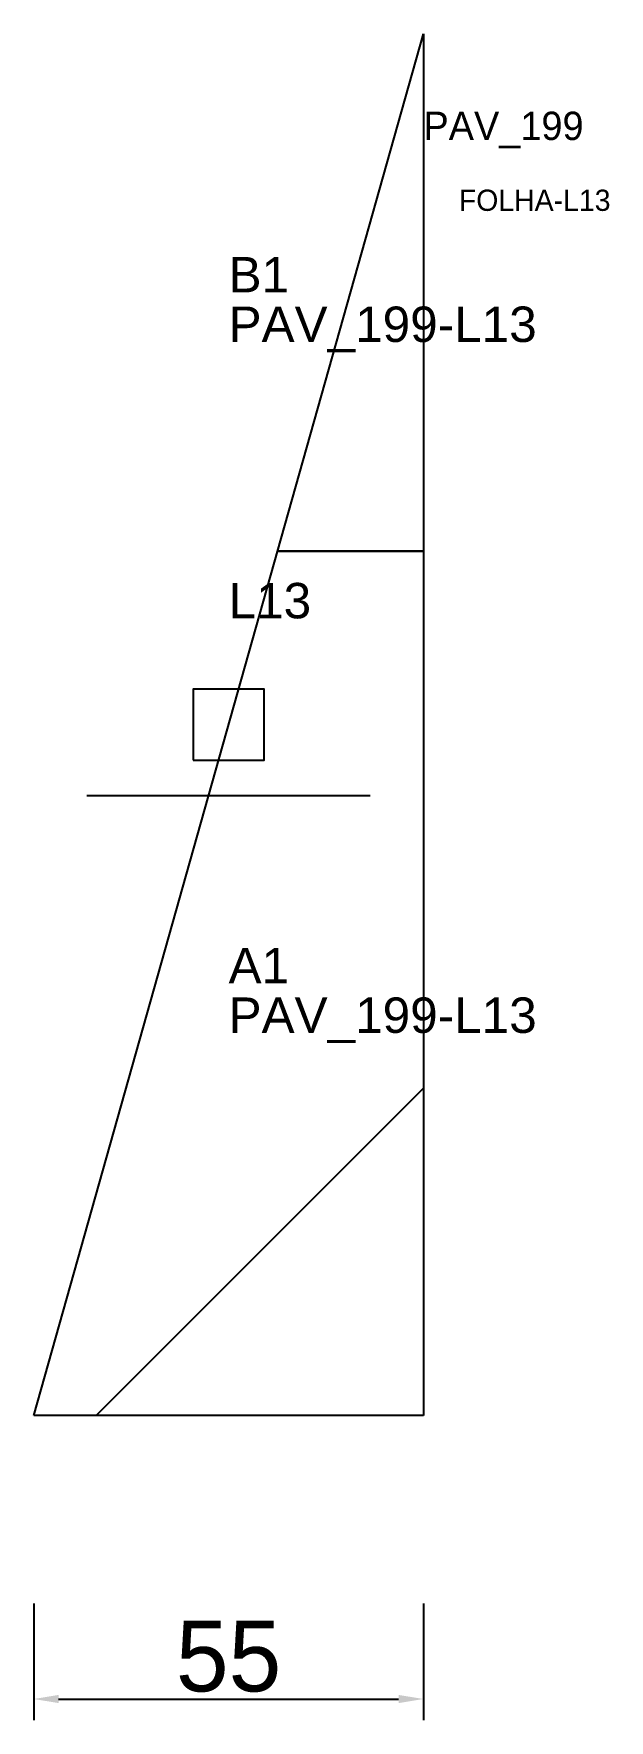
# Model space of a CAD drawing. Header units: metres. Extents: x 222 to 303, y -36 to 202.
import ezdxf

# ---------------------------------------------------------------- set-up
doc = ezdxf.new("R2010")
doc.units = ezdxf.units.M
for name, color, linetype in [('3', 3, 'CONTINUOUS'), ('AUX00', 7, 'CONTINUOUS'), ('COTA', 241, 'CONTINUOUS'), ('FOLHA', 255, 'CONTINUOUS'), ('Hachura', 251, 'CONTINUOUS'), ('NOMENCLATURA', 7, 'CONTINUOUS'), ('Nível', 160, 'CONTINUOUS'), ('Painéis', 200, 'CONTINUOUS'), ('Pilares', 5, 'CONTINUOUS'), ('SARR_2.2x7', 40, 'CONTINUOUS')]:
    doc.layers.add(name, color=color, linetype=linetype)
doc.styles.add('ARIAL', font='Arial.ttf')
doc.styles.add('STR_STANDARD', font='arial.ttf')
doc.dimstyles.new('EZ DXF', dxfattribs={"dimtxt": 10, "dimasz": 3.5, "dimexe": 3, "dimexo": 1.5, "dimgap": 1, "dimtad": 1, "dimdec": 1, "dimdsep": 46, "dimcen": 2.5, "dimazin": 3, "dimtfac": 1, "dimtmove": 0, "dimatfit": 3})

msp = doc.modelspace()

# ---------------------------------------------------------------- hatches: boundary and pattern name
at = {"layer": 'Hachura'}
h = msp.add_hatch(dxfattribs=at)
h.set_pattern_fill('ANSI31', scale=50)
h.paths.add_polyline_path([(277.2, 201.5), (277.2, 6.5), (222.2, 6.5)])
h = msp.add_hatch(dxfattribs=at)
h.set_pattern_fill('ANSI31', scale=50)
h.paths.add_polyline_path([(277.2, 201.5), (277.2, 6.5), (222.2, 6.5)])

# ---------------------------------------------------------------- linework, layer by layer
at = {"layer": '3'}
msp.add_lwpolyline([(256.61, 128.5), (277.2, 128.5)], close=True, dxfattribs=at)
msp.add_lwpolyline([(256.61, 128.5), (277.2, 128.5)], close=True, dxfattribs=at)
at = {"layer": 'Painéis', "color": 200}
for p, q in [((222.2, 6.5), (277.2, 201.5)), ((222.2, 6.5), (277.2, 201.5)), ((277.2, 201.5), (277.2, 6.5)), ((277.2, 201.5), (277.2, 6.5)), ((277.2, 6.5), (222.2, 6.5)), ((277.2, 6.5), (222.2, 6.5))]:
    msp.add_line(p, q, dxfattribs=at)
at = {"layer": 'Pilares'}
msp.add_lwpolyline([(244.7, 99), (254.7, 99), (254.7, 109), (244.7, 109)], close=True, dxfattribs=at)
msp.add_lwpolyline([(244.7, 99), (254.7, 99), (254.7, 109), (244.7, 109)], close=True, dxfattribs=at)
at = {"layer": 'SARR_2.2x7'}
msp.add_line((229.7, 94), (269.7, 94), dxfattribs=at)
msp.add_line((229.7, 94), (269.7, 94), dxfattribs=at)

# ---------------------------------------------------------------- texts
at = {"layer": '3', "style": 'STR_STANDARD'}
for s, p in [('B1', (249.7, 165)), ('B1', (249.7, 165)), ('A1', (249.7, 67.5)), ('A1', (249.7, 67.5))]:
    msp.add_text(s, height=5, dxfattribs=at).set_placement(p)
at = {"layer": 'AUX00', "style": 'STR_STANDARD'}
for p in [(249.7, 158), (249.7, 158), (249.7, 60.5), (249.7, 60.5)]:
    msp.add_text('PAV_199-L13', height=5, dxfattribs=at).set_placement(p)
at = {"layer": 'FOLHA'}
msp.add_text('FOLHA-L13', height=3, dxfattribs=at).set_placement((282.2, 176.5))
msp.add_text('FOLHA-L13', height=3, dxfattribs=at).set_placement((282.2, 176.5))
at = {"layer": 'NOMENCLATURA', "insert": (249.7, 124), "char_height": 5, "attachment_point": 1, "style": 'ARIAL'}
msp.add_mtext('L13', dxfattribs=at)
msp.add_mtext('L13', dxfattribs=at)
at = {"layer": 'Nível'}
msp.add_text('PAV_199', height=4, dxfattribs=at).set_placement((277.2, 186.5))
msp.add_text('PAV_199', height=4, dxfattribs=at).set_placement((277.2, 186.5))

# ---------------------------------------------------------------- dimensions: what is measured, and where the dimension line sits
at = {"layer": 'COTA'}
msp.add_linear_dim(base=(222.2, -33.5), p1=(222.2, -18.5), p2=(277.2, -18.5), dimstyle='EZ DXF', dxfattribs=at).render()
msp.add_linear_dim(base=(222.2, -33.5), p1=(222.2, -18.5), p2=(277.2, -18.5), dimstyle='EZ DXF', dxfattribs=at).render()

doc.saveas('drawing.dxf')
